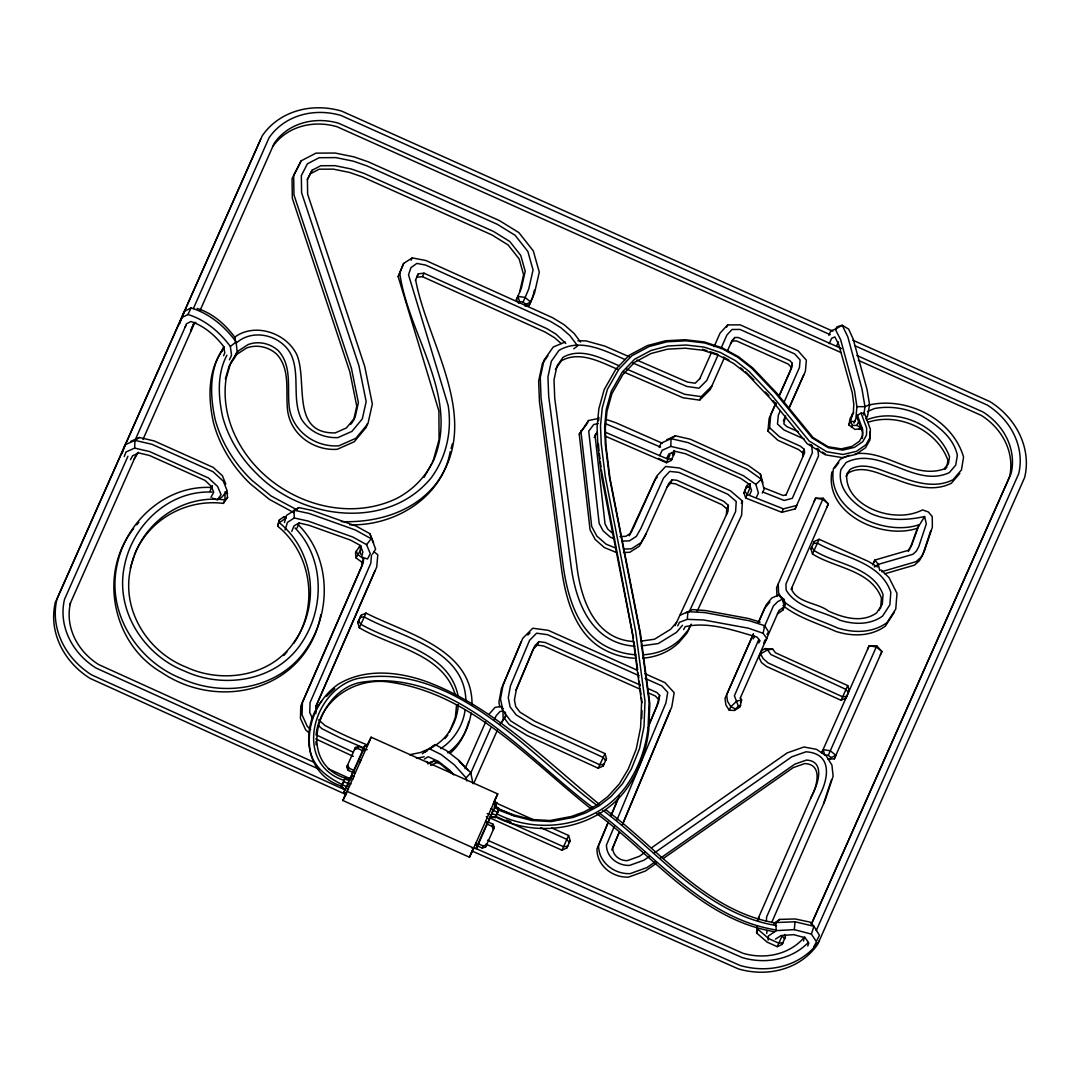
<?xml version="1.0" encoding="UTF-8"?>
<svg xmlns="http://www.w3.org/2000/svg" width="1080" height="1080" viewBox="0 0 1080 1080"><rect width="100%" height="100%" fill="white"/><g stroke="black" fill="none" stroke-linecap="round" stroke-linejoin="round"><path stroke-width="1.5" d="M224.978 493.479L224.964 499.919L223.357 503.388C186.125 498.69 148.284 519.669 134.474 554.904M223.357 503.388L227.57 497.57L226.76 491.252M870.129 431.825L869.913 440.033L865.526 447.741L855.913 454.383L842.157 457.61L825.39 454.829L807.273 443.772L769.973 398.129L746.982 374.004L733.725 363.555L718.97 355.536L702.891 350.244L685.395 348.206L667.575 349.151L650.93 353.552L634.851 362.138L622.782 374.639L611.914 393.701L606.96 411.48L605.313 428.585L606.029 446.202L610.025 478.413L640.44 633.407L649.809 703.499L648.783 729.783A163.323 143.802 24.9 0 1 626.265 789.318C596.808 829.238 538.785 839.066 495.504 816.885L498.177 809.919L514.661 816.089L532.062 820.53L551.192 821.583L572.967 817.466L585.981 812.808L599.103 805.802L610.619 796.905L622.364 783.945L631.355 769.028L639.576 748.467L644.004 726.611L645.003 701.123L635.702 631.625L605.286 476.604L601.25 444.002L600.507 425.858L602.221 408.024L607.433 389.286L618.867 369.225L631.894 355.738L649.215 346.491L667.062 341.793L686.016 340.794L704.7 342.954L721.993 348.651L737.775 357.237L751.856 368.334L775.386 393.026L812.066 437.9L828.225 447.728L842.63 450.117L854.483 447.35L862.812 441.585L866.498 435.119L866.66 428.139L861.111 413.113L857.412 415.327L857.155 417.798L862.502 432.257L862.34 438.48M315.832 713.664L316.049 706.226L376.745 566.946L377.798 554.796L373.95 551.691M124.214 456.557L126.022 451.98L134.649 448.092L134.919 440.357L139.347 437.495L154.211 440.951L213.232 467.424L222.359 475.646L225.774 484.043M659.637 455.693L662.148 450.293L670.775 446.405L671.045 438.669L675.473 435.807L690.323 439.25L748.251 465.399L760.428 474.147L762.939 482.868M641.723 718.551L642.033 710.64M648.095 727.717L649.12 701.649L639.765 631.719L609.35 476.712L605.34 444.393L604.611 426.64L606.272 409.347L611.307 391.311L622.323 371.979L634.649 359.208L651.065 350.46L668.02 345.978L686.151 345.019L703.971 347.085L720.374 352.485L735.413 360.666L748.899 371.304L772.038 395.59L809.217 441.045L826.862 451.791L843.075 454.478L856.427 451.359L865.85 444.839L870.156 437.265L870.359 429.219L864.54 413.384L861.111 413.113M286.24 516.672L283.433 517.199L279.423 519.831L277.654 526.176C312.282 554.162 318.789 607.136 293.706 643.424M726.422 514.755L726.773 508.856L728.393 505.386L723.505 501.188L676.836 480.276L672.179 479.776L668.709 483.516L644.706 536.774L639.387 546.115L629.788 552.299L623.363 552.501M728.393 505.386L728.028 511.286L675.054 625.685M619.974 536.517L625.82 536.328L630.072 533.588L656.707 476.118L665.631 466.493L679.55 468.005L730.593 490.874L742.446 501.066L741.596 515.282L697.194 611.172M784.634 934.497L785.403 937.049L782.096 944.42L777.249 946.674L767.178 942.152L756.594 932.985L756.999 926.613M758.822 919.944L759.038 916.758M766.341 921.308L766.611 916.974L819.518 795.717C828.981 777.708 832.262 753.422 805.964 751.802L791.802 756.797L654.453 852.889M766.733 933.471L766.935 930.38M768.123 940.14L768.407 935.955L776.304 930.623L794.286 929.624L811.364 934.078L816.466 941.747L813.686 947.052M359.37 547.438L360.234 545.602L356.36 551.07L357.656 554.458L363.596 558.792L361.976 562.262L361.625 566.406L300.793 705.983L300.429 718.349L305.681 729.891L309.042 732.902M363.596 558.792L363.245 562.937L302.413 702.513L302.049 714.879L307.3 726.422L310.662 729.432M371.507 555.066L370.805 563.207L310.041 702.635L309.744 712.53L312.431 718.443M677.727 625.887L679.455 622.323L687.285 619.34L687.947 611.644L704.552 612.562L749.736 620.851L764.721 625.739L768.514 631.827L767.029 634.379M828.805 335.34L830.817 330.845L835.312 329.225L840.659 339.781L854.537 390.812L856.913 406.647L855.887 418.621L853.902 423.131M727.137 351.513L732.118 340.443L734.818 337.514L738.288 337.5L789.939 360.639L792.248 363.245L790.277 370.697L779.368 395.294M792.248 363.245L791.897 367.227L778.95 396.441M794.286 929.624L795.029 921.78L775.602 922.563L776.304 930.623M598.563 420.782L598.887 417.514M802.98 456.314L802.602 452.75L798.62 449.577L777.924 440.303L767.934 431.15L769.149 418.351L775.966 402.988M767.934 431.15L769.554 427.667L770.769 414.882L775.535 404.123M831.87 471.96C824.567 514.296 882.603 540.23 917.46 528.201L924.615 516.524C906.957 520.412 888.246 521.127 871.29 513.756C855.198 505.629 836.393 489.524 840.942 469.49L846.072 462.537C880.335 445.163 914.396 488.714 949.32 472.621L955.733 465.102L957.366 455.22C953.424 437.157 937.44 425.452 922.509 416.327A67.001 58.995 25 0 0 874.449 408.55L867.47 411.534M360.248 550.044L360.801 545.602M458.325 704.538C457.286 721.089 448.794 737.14 434.484 745.929M465.143 709.776C463.064 725.45 454.032 740.07 440.681 748.643M471.11 712.989C468.896 728.541 460.782 743.769 447.755 752.868M863.784 414.99L864.972 406.674L861.975 388.962L847.841 336.92L842.225 325.269L836.851 326.889L835.691 329.373M753.206 634.23L725.018 698.368L725.868 704.929L729.216 710.235L734.265 710.451L739.935 707.103L741.596 699.935L740.448 697.869M947.012 465.885L947.929 460.337C937.238 429.962 898.452 412.034 868.091 422.24M647.851 688.473L657.032 692.591L659.651 695.439L656.856 705.942L649.039 724.613M659.651 695.439L658.463 702.473L648.702 725.801M803.547 941.045L804.141 937.751M835.312 329.225L842.225 325.269L848.624 329.076L853.133 338.918L866.997 389.286L869.603 404.744L867.551 415.962L866.025 418.932M859.518 428.45L862.394 428.409L854.996 429.435L848.88 424.926L850.216 418.136L852.012 416.111M764.802 640.17L764.046 643.424L766.922 638.604L763.101 633.285L764.721 625.739M353.444 420.971L356.764 406.161L349.826 371.844L292.343 198.369L292.046 178.862L301.185 160.812L315.968 153.131L335.111 153.036L353.74 156.816L368.28 161.838L499.46 220.617L518.886 232.619L533.304 250.884L539.285 272.174L534.506 293.166L529.092 305.546L525.069 306.059L525.865 304.317L530.712 302.076L525.137 297.473L517.955 296.352L516.335 299.822L518.683 303.197L519.494 301.469L517.955 296.352M367.052 423.927L366.309 427.221L354.24 441.761L337.244 449.294C313.754 450.995 290.736 434.606 287.631 410.683C285.39 391.838 290.844 369.158 276.48 353.957A27.243 23.989 25 0 0 246.456 348.084L236.776 354.375L229.136 366.066L225.382 378.945M519.696 291.884L523.598 274.752L519.156 258.93L508.113 244.931L491.9 234.913L362.327 176.85L349.434 172.409L333.356 169.142L319.127 169.209L310.433 173.732L307.341 179.726M534.357 290.183L532.886 296.649L529.092 305.546L526.217 305.087M277.654 526.176L279.423 519.831M316.062 734.981C319.748 699.395 356.346 676.485 390.407 682.236C471.785 693.981 530.159 760.833 591.462 809.136M758.174 623.133L766.233 604.813L771.782 598.023L778.639 595.039L784.053 599.427L785.174 603.95L782.838 610.119L777.371 613.994M432.959 461.525L439.088 439.574L438.885 410.954L398.183 276.642L403.596 263.453L412.195 257.904L425.858 260.496L552.569 317.696L564.125 324.716L574.142 333.464L580.554 342.023M450.212 451.589C441.923 497.759 394.551 526.217 349.799 524.772M451.076 448.497L452.371 443.853M284.459 522.518L286.484 515.389L298.89 507.6L312.215 510.449L356.103 526.068L369.832 533.655L373.572 542.727M130.234 568.296L134.001 556.389M285.053 530.01L287.483 522.315L294.287 517.995L308.029 521.033L352.85 537.057L366.579 544.644L370.278 553.73L367.47 558.981L361.638 557.024L362.867 551.975L360.329 545.427L350.527 540.108L308.786 525.204L298.998 522.99L293.949 525.947L291.749 531.401M320.855 614.601C306.531 689.526 220.523 712.53 161.325 672.287C112.306 643.896 98.145 573.102 133.596 528.633M761.711 650.565L758.997 657.41L761.413 662.472L766.49 666.441L841.064 700.286L845.897 698.058L848.38 692.631L846.018 689.432L770.89 654.52L767.489 649.85L765.005 648.594L761.711 650.565L758.997 657.41M811.364 934.078L813.942 926.276L810.338 922.199L795.245 918.959L779.733 919.404L775.602 922.563M468.788 721.44C465.44 733.428 459.743 745.375 449.928 753.367M782.838 610.119L785.174 603.95M810.594 798.323C816.493 787.765 823.973 764.357 804.762 763.56L793.179 767.637L663.215 858.56M823.581 803.534L831.505 779.666M930.758 530.644L922.644 554.999L919.337 560.817L914.423 565.151L884.763 573.79M746.914 485.487L744.741 491.252L747.32 494.559L783.418 508.856L796.757 505.44L795.15 508.91L781.799 512.325L745.7 498.029L743.945 492.993L746.914 485.487L750.479 483.638M122.027 453.627L125.05 444.812L134.919 440.357L151.929 444.299L213.003 471.69L223.304 481.181L227.097 490.59L222.264 496.814L217.107 500.135L221.076 494.64L217.579 486.432L208.548 478.022L149.513 451.535L134.649 448.092M807.746 946.026L808.826 942.989L805.194 937.804L793.773 934.659L781.137 935.51L775.427 939.128M910.467 547.493L917.46 528.201M813.956 501.714L815.576 498.245L823.19 498.245L785.916 584.105L786.173 590.099C796.986 608.445 822.258 610.659 839.916 620.204C854.105 624.659 870.075 625.104 882.603 616.046L889.839 604.894L890.825 592.231C880.187 561.128 842.171 557.658 817.412 543.159L813.416 543.456L814.266 541.512L819.113 539.271L868.604 561.546L877.514 566.973M398.183 276.642L403.596 263.453M179.064 324.581L181.845 317.615L187.934 314.51L191.066 307.962C209.48 313.47 224.978 326.565 236.129 341.955L237.101 351.594L233.307 359.383M185.193 326.943L186.449 323.825L190.836 321.516C204.147 325.877 215.339 335.583 223.709 346.599L224.802 352.917L223.56 355.738M853.632 412.641L851.837 414.666L850.5 421.457L852.471 425.452L856.872 425.399L857.912 422.834M179.145 324.432L184.451 311.269L191.066 307.962M193.172 324.878L190.634 331.074L193.644 323.69L195.804 322.556M867.537 649.296L869.157 645.813L876.785 645.867L828.279 755.325L824.688 754.758L823.149 749.655L830.331 750.776L835.907 755.365L834.3 758.849L827.861 758.984M608.013 822.609L596.943 849.055C596.916 865.715 612.536 877.824 628.533 877.109L645.394 871.02L656.37 863.352M611.28 814.833L617.787 799.281M608.337 822.258L598.563 845.586C598.536 862.245 614.156 874.341 630.139 873.639L647.001 867.551L655.236 861.8M610.929 816.035L619.394 795.812M614.21 826.524L606.447 845.073C606.461 857.223 617.936 865.917 629.559 865.404L644.004 860.193L649.229 856.535M616.788 820.341L665.942 702.904L667.724 692.321L661.824 685.881L645.071 678.375M611.739 849.947L618.881 832.883M622.782 823.567L670.194 710.289M619.205 832.505L612.711 848.029C612.765 855.657 620.096 860.963 627.359 860.639L639.401 856.292L644.909 852.444M622.445 824.755L671.801 706.82L674.177 692.685L664.996 682.655L645.017 673.704M850.973 418.73L853.308 413.14L853.808 404.514L852.269 392.783L838.782 344.601L834.84 336.906L831.627 338.31L829.251 343.697M521.154 641.777L501.417 688.689L498.893 702.27L499.77 706.712M515.997 690.12L533.183 649.242L537.26 645.111L538.88 641.642L545.306 642.519L640.197 685.044M605.88 436.388L666.428 462.713L671.261 460.431L672.084 458.474M673.745 450.495L674.528 453.046L673.704 455.004L672.111 452.898M516.335 299.822L521.316 288.414L525.218 271.283L520.776 255.447L509.733 241.461L493.52 231.444L363.947 173.381L351.054 168.939L334.976 165.672L320.733 165.739L312.053 170.262L307.409 179.253L307.638 194.103L364.757 366.498L372.344 404.014L367.929 423.752L355.846 438.291L338.85 445.824C315.36 447.525 292.356 431.123 289.251 407.214C287.01 388.368 292.464 365.688 278.087 350.474A27.243 23.989 25 0 0 248.076 344.601L238.397 350.906L230.742 362.596L226.071 378.702A115.236 101.466 25 0 0 228.528 417.717A120.164 105.8 25 0 0 261.468 472.095C296.474 505.805 351.243 519.98 396.279 498.65C413.357 489.901 426.897 475.659 434.565 458.055C458.838 395.253 408.078 334.125 399.789 273.173M209.966 491.306L212.396 485.582M221.265 352.377L223.601 346.95M344.628 779.126L349.866 780.638L350.501 779.166L345.141 777.897L341.375 786.362L345.627 790.007L341.132 786.848L341.644 785.633M346.154 794.502L343.67 792.828L344.655 790.52M343.67 792.828L351.311 775.818L354.213 776.561M490.158 817.52L489.173 819.841L496.814 802.832L494.33 801.158M498.825 810.027L494.208 807.125L494.843 805.653L499.351 808.812L497.732 812.498L495.572 817.277L489.969 816.493L495.329 817.763L495.855 816.548M415.355 280.368L418.298 273.821L424.008 273.173L546.817 328.603L556.011 334.152L565.799 343.494M551.664 827.901L568.593 835.475L561.992 850.216L490.455 818.154M561.992 850.216L566.825 847.962L567.675 846.005M568.593 835.475L570.132 840.591L569.282 842.535L566.906 839.376L540.891 827.712M782.096 944.42L782.946 942.476M785.403 937.049L784.553 939.006L782.177 935.834L777.249 946.674M315.765 706.644L375.138 570.415M472.419 850.878L469.463 857.223L342.887 800.496L344.898 795.933M369.117 741.758L371.129 737.195L497.718 793.922L495.707 798.485M494.127 720.347L496.139 715.784L499.973 711.531L502.956 711.086L505.4 712.341L505.481 716.526L501.565 722.628M469.463 857.223L471.488 852.66M758.862 639.414L734.4 695.736L738.342 706.091L734.265 710.451M764.154 627.237L773.415 605.934L777.83 601.587L782.365 599.144L784.053 599.427M791.06 589.451L828.36 503.901L823.19 498.245M757.418 920.228L812.214 794.853C818.1 784.283 825.579 760.887 806.382 760.077L794.786 764.168L660.731 857.966M771.647 922.59L825.201 800.064L833.126 776.196L831.924 765.126L826.078 755.676L816.426 749.317L803.939 746.996L787.199 752.895L651.793 847.638M879.08 610.133L880.686 607.649L881.428 598.05C870.858 569.849 834.867 568.175 812.484 553.986L810.959 548.87L811.809 546.926M819.113 539.271L812.484 553.986M785.903 495.194L804.6 452.844L804.209 449.28L800.226 446.108L779.544 436.833L769.554 427.667M795.15 508.91L818.559 455.841L817.749 448.308M758.565 622.026L764.613 608.283L769.918 602.006M753.476 633.812L726.638 694.886L727.542 701.325L730.836 706.765L735.089 708.655M670.005 454.802L666.428 462.713M671.261 460.431L674.528 453.046M740.178 698.288L778.99 610.524L784.458 606.65L782.365 599.144L778.639 595.039M55.35 602.519L260.618 139.306M127.94 456.246L64.544 599.279A68.135 59.981 25 0 0 96.025 668.034L318.762 769.109M134.757 440.856L185.868 325.499M193.374 308.583L269.028 137.849A68.135 59.981 25 0 1 340.902 115.425L830.25 334.692M69.579 604.922L136.822 453.37M142.965 439.493L194.913 322.259M200.138 310.311L274.199 143.343A61.047 53.757 25 0 1 338.621 123.242L841.428 348.557M346.707 767.07L355.428 747.495L358.736 746.388L363.906 748.697L353.255 772.632L348.084 770.31L346.707 767.07L347.679 764.964L349.056 768.217L354.226 770.526L353.255 772.632M353.754 776.844L351.796 774.779L364.635 745.997L367.47 746.077M344.304 797.242L346.315 792.693M359.438 763.115L360.761 760.131M349.286 786.51L369.711 740.448M465.021 768.65L485.663 721.913M470.583 773.456L490.765 727.934M473.607 783.648L497.34 730.255M500.026 724.208L505.481 716.526M470.88 853.97L473.58 847.895M475.875 843.237L496.3 797.175M477.117 845.775L487.769 821.853L492.939 824.162L494.33 827.415L485.608 846.99L482.301 848.097L477.117 845.775L478.103 843.683L483.273 845.991L486.581 844.884L485.608 846.99M472.149 848.354L476.388 848.475L489.226 819.693L486.297 816.601M699.705 378.891L711.369 352.728M714.055 346.68L720.09 333.059L727.623 324.918L740.178 324.851L798.026 350.771L806.382 360.207L805.383 371.291L789.021 408.213M718.173 354.726L706.752 380.498L699.043 388.193L686.88 386.464L632.948 362.988M720.86 348.664L726.908 335.016L732.024 329.481L740.029 329.441L794.799 353.97L800.118 359.991L799.443 367.524L783.77 402.894M724.437 357.588L710.303 389.502L699.638 400.127L683.019 397.764L623.687 371.939M780.367 410.589L778.316 415.193L777.479 423.995L784.013 429.988L804.452 439.142M783.311 420.917L784.674 417.839M788.764 408.605L803.777 374.76M785.619 415.908L783.797 423.806L786.861 426.613L798.404 431.784M765.005 648.594L772.767 649.215L775.521 652.806L847.733 685.584L841.064 700.286M834.3 758.849L881.928 651.537L876.785 645.867M811.269 924.318L1009.476 477.009A61.047 53.757 25 0 0 981.275 415.409L858.263 360.288M811.512 923.927L1011.096 473.54A61.047 53.757 25 0 0 982.895 411.939L856.804 355.442M816.251 930.582L1018.683 473.769A68.135 59.981 25 0 0 987.201 405.027L854.874 345.721M349.542 785.97L347.126 791.37L473.715 848.084L476.132 842.697M347.544 785.862L348.557 783.635L343.535 781.583M491.886 812.349L492.885 810.108L497.732 812.498M632.853 529.038L655.088 479.588L657.315 477.185M566.825 847.962L570.132 840.591M519.494 301.469L523.085 302.022L525.137 297.473L528.714 289.062L533.061 269.987L527.85 251.424L515.12 235.305L497.3 224.289L366.917 165.875L353.201 161.136L335.853 157.613L319.167 157.707L307.422 163.796L301.334 175.595L301.603 192.767L358.911 365.702L366.174 401.612L362.3 418.892L351.932 431.393L337.865 437.616C323.257 438.224 308.975 431.541 301.293 418.892C291.735 398.682 300.226 375.34 291.263 354.942C281.718 335.3 253.193 327.969 236.507 342.86M810.959 548.87L814.266 541.512M455.436 695.493C443.826 653.522 391.298 646.88 359.289 627.75L357.804 622.634L360.356 617.031L361.166 615.289L366.026 613.089C405.121 633.218 472.811 648.581 472.014 704.862M357.804 622.634L361.166 615.289M366.026 613.089L359.289 627.75M296.959 528.093L299.416 522.693M366.633 746.928L368.847 742.014M345.168 795.69L347.382 790.763M494.127 801.603L495.437 798.728M471.744 852.404L473.971 847.476M538.88 641.642L534.803 645.773L516.335 689.675L514.418 699.948L515.74 706.604L519.98 712.179L534.721 721.251L604.976 753.584L598.212 768.245L527.108 735.507L509.085 724.437L504.171 717.971M598.212 768.245L603.086 766.044L603.963 764.114M749.101 487.107L750.33 484.407M349.677 779.301L351.311 775.818M495.18 806.315L496.814 802.832M604.976 753.584L606.461 758.714L605.57 760.644L603.207 757.445L532.535 724.91L516.145 714.839L510.098 706.887L508.275 697.639L510.489 685.706L529.592 640.305L536.612 633.191L547.574 634.689L638.969 675.648M603.086 766.044L606.461 758.714M749.615 494.829L751.545 490.644L749.628 484.569L740.88 478.481L685.49 453.735L674.919 451.278L668.777 454.046L666.698 458.514M689.135 611.928L735.615 511.542L736.223 501.485L727.852 494.289L678.996 472.406L669.721 471.393L663.512 478.076L640.859 528.444L636.35 536.382L629.424 540.851L621.635 541.094M690.849 624.875L687.123 632.921L679.023 642.452A63.369 55.796 25 0 1 642.721 658.179M836.757 345.56L838.499 341.82M310.433 173.732L312.053 170.262M411.115 260.226L412.195 257.904M418.298 273.821L416.678 277.29L422.401 276.642L545.198 332.087L554.405 337.622L561.222 343.548M422.401 276.642L424.008 273.173M356.36 551.07L355.495 552.933L356.049 557.928L361.976 562.262M356.049 557.928L361.206 549.072M355.428 747.495L354.443 749.588L357.764 748.481L362.934 750.803M357.764 748.481L358.736 746.388M348.084 770.31L349.056 768.217M364.635 745.997L362.975 749.574L367.227 749.696M351.796 774.779L353.471 771.201L355.414 773.266M368.172 743.539L371.129 737.195M345.843 794.151L342.887 800.496M616.937 552.704L604.449 547.614L595.202 539.5L590.072 529.889L579.245 434.214L588.519 420.538L598.361 418.5M587.439 422.861L588.519 420.538M596.849 433.067L594.176 437.508M494.762 800.253L497.718 793.922M659.219 447.323L661.176 443.111L671.045 438.669L688.055 442.611L747.293 469.233L761.305 479.223L764.154 489.119L762.278 493.074M488.12 822.083L489.226 819.693M476.388 848.475L478.049 844.911L475.227 844.83M494.33 827.415L493.358 829.508L491.967 826.268L492.939 824.162M482.301 848.097L483.273 845.991M726.543 327.226L727.623 324.918M672.449 454.896L674.433 450.63M699.638 400.127L701.258 396.657L711.909 386.033M730.499 343.913L734.818 337.514M667.089 486.986L670.572 483.246L672.179 479.776M743.945 492.993L744.741 491.252M741.366 503.375L742.446 501.066M745.7 498.029L750.289 487.053L746.24 487.499M802.602 452.75L804.209 449.28M781.799 512.325L783.418 508.856M848.88 424.926L850.5 421.457L855.252 421.511M851.526 427.464L852.471 425.452M859.37 429.489L860.301 427.464L856.872 425.399M729.216 710.235L730.836 706.765L736.668 701.136L741.596 699.935L740.515 702.257M826.754 507.37L828.36 503.901L822.771 499.338L815.576 498.245L776.588 587.642L776.966 596.457M873.261 563.531L874.881 560.061L908.213 550.355L911.534 545.508L919.08 524.731C884.223 536.76 826.187 510.827 833.49 468.49L840.348 459.216L849.002 455.233M823.149 749.655L821.529 753.125L869.157 645.813L876.353 646.947L881.928 651.537L880.308 655.007M830.264 759.362L831.074 757.62L835.907 755.365M756.594 932.985L758.201 929.515L768.798 938.682L778.869 943.205L782.905 942.678M229.433 359.775L231.552 355.252L230.351 346.464C219.74 332.113 205.227 319.734 187.934 314.51M872.627 564.867L874.881 560.061L878.31 564.368L879.768 570.591M756.311 497.543L758.443 493.007L755.865 484.461L743.621 475.835L685.638 449.847L670.775 446.405M499.351 808.812L496.827 807.773M816.845 940.424L819.437 935.267L813.942 926.276L795.029 921.78M301.185 160.812L293.652 175.392L293.963 194.886L351.445 368.361L358.385 402.692L355.064 417.501L346.397 427.95L335.246 432.891C290.183 433.958 308.057 381.186 296.744 354.51C286.025 332.721 254.826 322.312 234.698 337.163M683.654 629.559L685.152 626.697C708.791 621.23 734.171 630.585 756.945 637.038L760.023 640.75L758.727 642.938M210.965 497.381L213.732 492.129L211.235 486.311L205.052 480.411L149.364 455.423L138.794 452.966L132.651 455.746L130.491 459.675M449.32 732.335L455.342 717.62L456.584 704.862M321.867 700.691C299.74 727.934 304.965 774.927 341.51 786.065L344.304 780.516C292.653 763.709 312.457 689.594 357.669 678.51C453.884 660.731 529.889 755.393 597.753 805.95M689.013 628.25L691.227 624.145M753.152 638.942L754.704 636.147M424.022 477.387L432.135 462.969M629.208 535.761L632.178 530.537M646.326 533.304L641.007 542.646L631.395 548.829L623.376 549.086M372.519 554.175L375.624 549.099L369.832 533.655M134.109 459.041L138.321 452.318M894.146 612.549L885.317 626.157C870.831 636.593 852.404 636.687 835.92 631.422C818.087 623.471 798.404 617.841 782.987 605.61M224.181 347.139C208.737 367.7 209.939 395.658 215.177 419.607A134.271 118.219 25 0 0 251.978 480.384L271.094 495.963L296.933 509.8M224.357 347.882C207.468 368.874 207.873 398.034 213.57 423.09A134.271 118.219 25 0 0 250.357 483.854L269.474 499.433L293.787 512.636M226.894 355.239C216.864 374.058 218.255 396.657 222.669 416.934A127.224 112.01 25 0 0 257.54 474.512C302.589 519.993 388.085 530.753 431.433 477.563A121.892 107.325 25 0 0 448.16 405.459L408.524 274.833L410.967 267.624L416.853 263.412L425.736 265.1L550.503 321.408L560.871 327.699L569.862 335.529L577.625 345.883L573.79 348.813M908.253 551.408L909.927 548.977M547.952 355.725L542.403 363.609L538.65 381.051L539.433 401.49L561.749 570.591C566.433 602.276 577.125 638.672 609.417 652.185A63.369 55.796 25 0 0 634.311 658.246M555.39 369.374L561.479 360.733C579.717 350.514 600.467 362.03 617.598 369.293M834.813 467.991L838.741 462.686M846.005 476.267L848.57 472.811C863.622 464.306 880.726 474.849 895.442 479.183C913.005 485.96 933.538 492.358 951.453 483.165L959.837 473.351M579.245 434.214L586.899 424.008M597.389 431.919L594.999 435.105L605.043 523.962L607.77 529.079L613.022 533.682M366.579 544.644L371.223 538.731L355.334 529.983L309.258 513.5L294.017 510.206L294.287 517.995M444.933 738.653L447.849 735.089M350.555 424.454L352.485 422.132M136.782 524.84L138.901 522.302M676.661 622.215L670.707 629.235L654.44 639.252L641.736 641.02M682.506 625.28L676.471 632.367L658.287 643.558L641.142 645.948M680.63 638.982L688.73 629.438M283.851 655.519L286.875 651.969M945 469.355L946.782 467.276M489.308 713.866L495.139 707.373L501.134 706.468L503.429 708.845M466.87 780.962L466.115 777.884L470.745 772.808L458.946 760.401L446.391 750.573L435.119 744.606L422.334 753.773M527.796 635.054L530.01 632.812M699.975 378.445L695.21 383.211L687.514 382.104L636.944 360.099M755.865 484.461L761.305 479.223L760.428 474.147M326.551 696.289L334.76 688.595M227.57 497.57L224.964 499.919C180.225 493.79 138.739 525.433 130.437 569.295C121.433 610.335 147.865 652.144 186.044 667.062C222.642 684.167 271.377 676.526 294.529 641.399C320.301 604.935 314.483 551.083 279.275 522.707L285.971 518.09L283.433 517.199M431.285 747.616L435.119 744.606M230.351 346.464L236.129 341.955M773.847 923.967L779.733 919.404M874.341 567.027L878.31 564.368L912.924 554.283L916.407 551.07L918.702 546.777L926.316 523.949L924.615 516.524M291.978 512.149L298.89 507.6M424.886 752.193L427.451 750.614M424.319 759.105L428.193 756.729L438.21 761.265L449.793 770.242L453.857 774.9M685.976 612.832L692.51 609.593L705.429 610.538L748.318 618.462L760.131 622.094M679.874 615.37L687.947 611.644M130.721 441.382L139.347 437.495M666.832 439.695L675.473 435.807M433.175 746.955L420.62 752.463L409.671 754.745M427.734 763.843L433.836 761.171M430.69 765.302L438.305 761.967M565.245 341.982L553.27 347.004L544.023 360.139L540.27 377.582L541.053 398.021L563.355 567.121C568.039 598.806 578.745 635.202 611.037 648.716A63.369 55.796 25 0 0 635.931 654.777M869.603 404.744L864.972 406.674L856.913 406.647M866.74 419.863C897.588 407.363 938.466 425.547 949.55 456.867L948.402 463.806L943.947 469.017C913.464 479.561 885.965 449.55 855.185 453.803M868.59 405.108C906.444 396.158 952.425 418.824 963.576 457.056L961.457 469.881L953.073 479.696C935.159 488.889 914.625 482.49 897.062 475.7C882.333 471.38 865.242 460.836 850.176 469.341L846.774 473.945C844.614 498.947 874.247 514.269 896.13 514.985A51.678 45.495 24.9 0 0 922.55 509.909L928.287 511.947L932.242 516.537L932.364 527.175L924.251 551.529L920.957 557.348L916.043 561.681L881.699 571.685M738.342 706.091L740.759 705.308M786.2 494.721L783.149 495.49L763.654 487.782M416.435 758.363L424.224 756.742M598.172 423.576L593.757 424.494L588.735 431.19L599.171 523.449L603.099 530.82L610.349 537.179L614.52 538.88M672.071 458.69L668.048 459.23L604.706 431.946M567.635 846.221L563.598 846.734L496.638 816.737M846.707 696.317L842.67 696.816L768.11 662.958L763.196 658.652L760.617 653.94L767.489 649.85L772.767 649.215M603.882 764.316L599.832 764.775L528.727 732.038L510.705 720.967L504.806 713.218M360.288 617.22L364.271 616.95C399.83 636.836 464.683 648.486 465.885 700.663M341.321 521.613C376.556 522.936 414.153 512.149 436.428 483.246C482.693 419.634 427.99 345.263 415.651 279.963M211.761 487.512C165.767 484.785 125.456 521.843 116.897 565.826C106.65 613.143 137.389 661.163 181.251 678.456C223.425 698.058 279.572 689.256 306.356 648.918C332.033 611.699 330.885 556.443 297.635 524.138M212.099 492.102C169.276 490.01 132.476 525.082 124.47 565.826C114.844 609.998 143.438 654.912 184.464 671.031C223.844 689.364 276.278 681.156 301.253 643.424C324.743 609.174 324.891 558.481 295.002 527.958M733.199 340.983L736.668 340.97L788.333 364.122L790.628 366.714M577.922 340.821L585.995 340.889L604.773 346.1L629.289 356.764M687.285 619.34L703.566 619.974L748.494 628.209L763.101 633.285M670.572 483.246L675.216 483.745L721.886 504.657L726.773 508.856M537.26 645.111L543.699 645.989L640.116 689.202M701.258 396.657L684.639 394.295L626.819 369.131M774.441 931.676C701.5 919.85 652.59 855.185 596.565 813.483M776.115 923.049C706.32 911.642 659.462 849.69 605.799 809.798M776.561 925.587C705.375 914.031 657.518 851.053 602.856 810.284M775.724 929.894C703.255 918.216 654.467 854.213 598.874 812.673M634.878 646.218C591.462 643.262 575.654 602.33 570.956 565.083L548.694 396.401L547.952 376.961L551.327 361.287L558.981 350.393C580.379 337.73 605.057 350.757 625.239 359.64M350.312 778.14L353.16 779.004M702.553 349.258L707.09 350.757M710.114 351.743L717.66 354.24M605.948 419.324L616.005 422.807L662.175 443.178M605.596 423.711L660.596 447.12M491.387 813.47L496.49 815.265M487.202 813.577L491.373 815.09M197.154 308.448C212.733 313.227 225.653 324.662 235.089 337.703L235.562 342.441M498.312 809.055L514.634 815.171L531.549 819.504L550.004 820.516L571.253 816.507L583.915 811.971L596.714 805.154L607.905 796.5L619.38 783.851L628.168 769.271L636.255 749.048L640.602 727.555L641.588 702.459L632.327 633.231L601.898 478.197L597.834 445.419L597.092 427.019L598.833 408.834L604.179 389.651L615.884 369.131L629.33 355.185L647.244 345.627L665.644 340.767L685.125 339.741L704.363 341.969L722.196 347.841L738.45 356.683L752.895 368.064L776.655 392.999L812.97 437.481L828.117 446.715L841.266 448.889L852.026 446.364L859.451 441.221L862.583 435.713L862.731 429.664L857.412 415.327M496.773 813.834C539.474 835.717 596.74 826.092 625.82 786.686A161.744 142.411 25.2 0 0 648.068 727.717M506.237 820.004L510.786 821.705M762.588 491.927L784.093 500.445L792.288 498.339L812.389 452.601L811.539 444.798M615.438 547.965L606.069 544.144L596.808 536.031L591.678 526.419L580.865 430.745M348.246 782.825L350.973 783.945M364.082 748.062L339.903 737.694L321.948 728.703L318.438 725.571M353.363 752.247L317.399 735.453M353.281 756.378L315.779 738.923M619.218 365.81C602.087 358.546 581.324 347.045 563.099 357.264L557.01 365.904L554.013 379.796L554.729 398.25L576.923 566.5C581 599.319 594.769 639.495 633.865 641.534L637.645 669.614M487.58 840.226L742.986 953.289A61.06 53.757 25 0 0 804.654 936.873M485.851 844.115L742.325 957.636A68.135 59.981 25 0 0 808.218 942.557M475.011 848.138L740.057 965.452A75.195 66.204 25 0 0 819.383 940.693M471.852 850.932L738.437 968.922A75.195 66.204 25 0 0 817.763 944.163L1024.65 477.482A75.209 66.218 25 0 0 989.901 401.585L852.849 340.173M832.828 331.196L341.577 111.078A75.209 66.218 25 0 0 262.224 135.837L56.97 599.049A75.195 66.204 25 0 0 91.692 674.933L344.669 789.737M841.347 352.714L337 126.711A61.047 53.757 25 0 0 272.592 146.812M658.382 458.379L665.307 461.498M637.335 670.262L548.221 630.329L532.737 628.223L522.774 638.307L503.037 685.22L500.513 698.801L502.551 709.155M647.77 692.631L655.425 696.06L658.031 698.909M212.504 498.069L215.568 499.446M494.748 802.386L534.749 820.314M496.517 807.84L514.876 816.062M486.796 823.946L491.967 826.268M313.038 761.859L98.739 664.605A61.06 53.757 25 0 1 70.511 602.991M328.347 768.798L349.772 778.532M346.127 794.597L90.086 678.402A75.195 66.204 25 0 1 55.35 602.519M491.089 808.542L493.736 809.825M428.922 748.481L441.153 754.542L454.302 764.802L466.115 777.884M425.939 761.387L428.855 762.885L433.674 761.076L440.478 763.965L452.021 773.564M345.533 778.288C296.5 762.683 316.67 693.036 358.763 682.749C452.912 665.901 527.243 759.038 593.77 808.326M345.883 788.076L348.489 789.493M723.33 356.994L728.865 360.005M347.045 786.983C331.128 779.476 314.145 769.527 310.176 750.843C305.802 725.598 317.264 699.314 337.946 684.437C365.58 667.562 400.248 671.652 429.233 682.641C495.099 708.224 545.616 760.577 599.427 804.371M809.609 444.231L812.457 445.973M816.737 448.592L819.585 450.333M822.434 452.075L825.282 453.816M493.276 803.601L495.815 805.154M224.978 491.873L227.57 493.546M344.129 791.897L346.639 793.53M740.597 367.889L743.067 369.832M745.551 371.79L753.827 379.823M783.297 601.088C798.876 614.088 819.207 619.758 837.54 627.952C854.01 633.218 872.438 633.123 886.923 622.688L895.765 609.08L896.981 593.352L888.975 577.557L881.051 569.93M523.085 302.022L525.865 304.317M828.279 755.325L831.074 757.62M318.641 719.847L324.878 725.423A369.333 325.175 25 0 0 366.971 744.795M459.041 761.36L468.167 770.526M765.437 392.013L768.92 395.671M485.608 821.205L487.566 823.271M773.293 400.721L776.372 404.649M811.755 547.142L814.104 550.517C836.474 564.705 872.478 566.379 883.049 594.581L882.306 604.179L876.663 612.86C862.164 623.241 843.453 617.895 828.603 611.118C817.843 602.856 799.389 603.302 792.153 590.679L792.018 587.493M358.601 620.892L360.909 624.281C393.714 643.477 448.227 650.957 457.947 695.115M781.731 598.388L778.586 592.988L778.208 584.172M501.134 706.468L502.956 711.086L503.186 719.159M847.733 685.584L849.245 690.687M360.072 551.529L360.855 554.269M470.745 772.808L473 783.5M633.447 638.226L601.371 470.097M638.091 672.921L638.753 677.875M639.185 681.183L639.846 686.138M640.292 689.445L640.953 694.4M641.399 697.693L642.06 702.662M598.941 450.482L598.401 443.894M599.346 453.749L599.954 458.649M600.359 461.916L600.966 466.83M315.941 741.555L316.13 744.863M680.63 638.969A63.369 55.796 25 0 1 642.64 654.804"/></g></svg>
